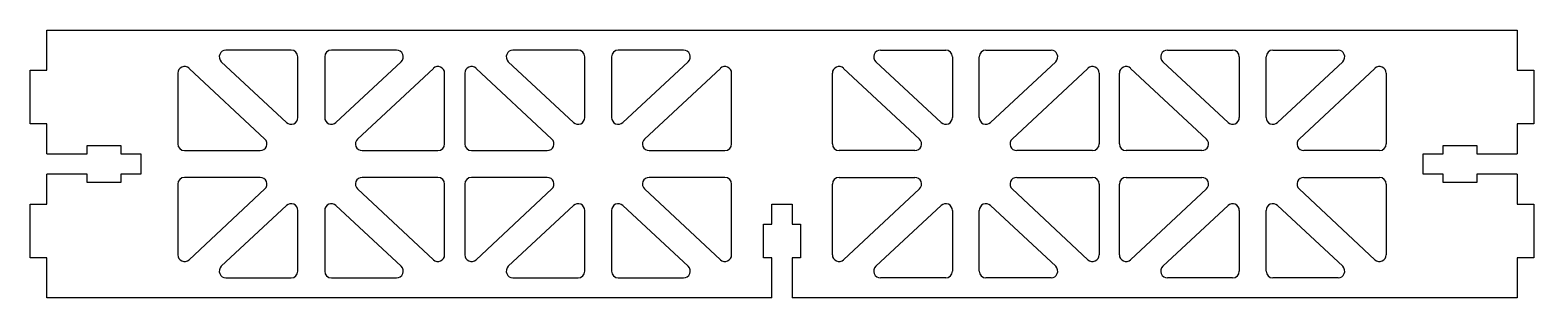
# Model space of a CAD drawing. Header units: millimetres. Extents: x -112 to 112, y -20 to 20.
import ezdxf

# ---------------------------------------------------------------- set-up
doc = ezdxf.new("R2010")
doc.units = ezdxf.units.MM

msp = doc.modelspace()

# ---------------------------------------------------------------- linework, layer by layer
at = {"color": 7, "linetype": 'Continuous', "lineweight": 25}
for p, q in [((-109.5, 20), (109.5, 20)), ((-109.5, 14), (-109.5, 20)), ((109.5, 20), (109.5, 14)), ((-73.12, 17), (-82.83, 17)), ((-72.12, 6.92), (-72.12, 16)), ((-68.12, 16), (-68.12, 6.92)), ((-57.42, 17), (-67.12, 17)), ((-30.38, 17), (-40.08, 17)), ((-29.38, 6.92), (-29.38, 16)), ((-25.38, 16), (-25.38, 6.92)), ((-14.67, 17), (-24.38, 17)), ((14.67, 17), (24.38, 17)), ((25.38, 16), (25.38, 6.92)), ((29.38, 6.92), (29.38, 16)), ((30.38, 17), (40.08, 17)), ((57.42, 17), (67.12, 17)), ((68.12, 16), (68.12, 6.92)), ((72.12, 6.92), (72.12, 16)), ((73.12, 17), (82.83, 17)), ((-112, 14), (-109.5, 14)), ((-112, 6), (-112, 14)), ((-90, 13.55), (-90, 3)), ((-77.04, 3.73), (-88.32, 14.28)), ((-83.52, 15.27), (-73.81, 6.19)), ((-66.44, 6.19), (-56.73, 15.27)), ((-51.93, 14.28), (-63.21, 3.73)), ((-50.25, 3), (-50.25, 13.55)), ((-47.25, 13.55), (-47.25, 3)), ((-34.29, 3.73), (-45.57, 14.28)), ((-40.77, 15.27), (-31.06, 6.19)), ((-23.69, 6.19), (-13.98, 15.27)), ((-9.18, 14.28), (-20.46, 3.73)), ((-7.5, 3), (-7.5, 13.55)), ((7.5, 3), (7.5, 13.55)), ((9.18, 14.28), (20.46, 3.73)), ((23.69, 6.19), (13.98, 15.27)), ((40.77, 15.27), (31.06, 6.19)), ((34.29, 3.73), (45.57, 14.28)), ((47.25, 13.55), (47.25, 3)), ((50.25, 3), (50.25, 13.55)), ((51.93, 14.28), (63.21, 3.73)), ((66.44, 6.19), (56.73, 15.27)), ((83.52, 15.27), (73.81, 6.19)), ((77.04, 3.73), (88.32, 14.28)), ((90, 13.55), (90, 3)), ((109.5, 14), (112, 14)), ((112, 14), (112, 6)), ((-109.5, 6), (-112, 6)), ((-109.5, 1.5), (-109.5, 6)), ((109.5, 6), (109.5, 1.5)), ((112, 6), (109.5, 6)), ((-103.5, 1.5), (-103.5, 2.75)), ((-103.5, 2.75), (-98.5, 2.75)), ((-98.5, 2.75), (-98.5, 1.5)), ((98.5, 1.5), (98.5, 2.75)), ((98.5, 2.75), (103.5, 2.75)), ((103.5, 2.75), (103.5, 1.5)), ((-109.5, 1.5), (-103.5, 1.5)), ((-98.5, 1.5), (-95.5, 1.5)), ((-95.5, 1.5), (-95.5, -1.5)), ((-89, 2), (-77.72, 2)), ((-62.53, 2), (-51.25, 2)), ((-46.25, 2), (-34.97, 2)), ((-19.78, 2), (-8.5, 2)), ((19.78, 2), (8.5, 2)), ((46.25, 2), (34.97, 2)), ((62.53, 2), (51.25, 2)), ((89, 2), (77.72, 2)), ((95.5, -1.5), (95.5, 1.5)), ((95.5, 1.5), (98.5, 1.5)), ((103.5, 1.5), (109.5, 1.5)), ((-103.5, -1.5), (-109.5, -1.5)), ((-109.5, -6), (-109.5, -1.5)), ((-103.5, -2.75), (-103.5, -1.5)), ((-95.5, -1.5), (-98.5, -1.5)), ((-98.5, -1.5), (-98.5, -2.75)), ((-77.72, -2), (-89, -2)), ((-51.25, -2), (-62.53, -2)), ((-34.97, -2), (-46.25, -2)), ((-8.5, -2), (-19.78, -2)), ((8.5, -2), (19.78, -2)), ((34.97, -2), (46.25, -2)), ((51.25, -2), (62.53, -2)), ((77.72, -2), (89, -2)), ((98.5, -1.5), (95.5, -1.5)), ((98.5, -2.75), (98.5, -1.5)), ((109.5, -1.5), (103.5, -1.5)), ((103.5, -1.5), (103.5, -2.75)), ((109.5, -1.5), (109.5, -6)), ((-98.5, -2.75), (-103.5, -2.75)), ((-90, -3), (-90, -13.55)), ((-88.32, -14.28), (-77.04, -3.73)), ((-63.21, -3.73), (-51.93, -14.28)), ((-50.25, -13.55), (-50.25, -3)), ((-47.25, -3), (-47.25, -13.55)), ((-45.57, -14.28), (-34.29, -3.73)), ((-20.46, -3.73), (-9.18, -14.28)), ((-7.5, -13.55), (-7.5, -3)), ((7.5, -13.55), (7.5, -3)), ((20.46, -3.73), (9.18, -14.28)), ((45.57, -14.28), (34.29, -3.73)), ((47.25, -3), (47.25, -13.55)), ((50.25, -13.55), (50.25, -3)), ((63.21, -3.73), (51.93, -14.28)), ((88.32, -14.28), (77.04, -3.73)), ((90, -3), (90, -13.55)), ((103.5, -2.75), (98.5, -2.75)), ((-112, -6), (-109.5, -6)), ((-112, -14), (-112, -6)), ((-73.81, -6.19), (-83.52, -15.27)), ((-56.73, -15.27), (-66.44, -6.19)), ((-31.06, -6.19), (-40.77, -15.27)), ((-13.98, -15.27), (-23.69, -6.19)), ((-1.5, -9), (-1.5, -6)), ((-1.5, -6), (1.5, -6)), ((1.5, -6), (1.5, -9)), ((13.98, -15.27), (23.69, -6.19)), ((31.06, -6.19), (40.77, -15.27)), ((56.73, -15.27), (66.44, -6.19)), ((73.81, -6.19), (83.52, -15.27)), ((109.5, -6), (112, -6)), ((112, -6), (112, -14)), ((-72.12, -16), (-72.12, -6.92)), ((-68.12, -6.92), (-68.12, -16)), ((-29.38, -16), (-29.38, -6.92)), ((-25.38, -6.92), (-25.38, -16)), ((25.38, -6.92), (25.38, -16)), ((29.38, -16), (29.38, -6.92)), ((68.12, -6.92), (68.12, -16)), ((72.12, -16), (72.12, -6.92)), ((-2.75, -14), (-2.75, -9)), ((-2.75, -9), (-1.5, -9)), ((1.5, -9), (2.75, -9)), ((2.75, -9), (2.75, -14)), ((-109.5, -14), (-112, -14)), ((-109.5, -20), (-109.5, -14)), ((-1.5, -14), (-2.75, -14)), ((-1.5, -20), (-1.5, -14)), ((2.75, -14), (1.5, -14)), ((1.5, -14), (1.5, -20)), ((109.5, -14), (109.5, -20)), ((112, -14), (109.5, -14)), ((-82.83, -17), (-73.12, -17)), ((-67.12, -17), (-57.42, -17)), ((-40.08, -17), (-30.38, -17)), ((-24.38, -17), (-14.67, -17)), ((24.38, -17), (14.67, -17)), ((40.08, -17), (30.38, -17)), ((67.12, -17), (57.42, -17)), ((82.83, -17), (73.12, -17)), ((-1.5, -20), (-109.5, -20)), ((109.5, -20), (1.5, -20))]:
    msp.add_line(p, q, dxfattribs=at)
for centre, start, end in [((-82.83, 16), 90, 226.9034), ((-73.12, 16), 0, 90), ((-67.12, 16), 90, 180), ((-57.42, 16), 313.0966, 90), ((-40.08, 16), 90, 226.9034), ((-30.38, 16), 0, 90), ((-24.38, 16), 90, 180), ((-14.67, 16), 313.0966, 90), ((14.67, 16), 90, 226.9034), ((24.38, 16), 0, 90), ((30.38, 16), 90, 180), ((40.08, 16), 313.0966, 90), ((57.42, 16), 90, 226.9034), ((67.12, 16), 0, 90), ((73.12, 16), 90, 180), ((82.83, 16), 313.0966, 90), ((-89, 13.55), 46.9034, 180), ((-51.25, 13.55), 0, 133.0966), ((-46.25, 13.55), 46.9034, 180), ((-8.5, 13.55), 0, 133.0966), ((8.5, 13.55), 46.9034, 180), ((46.25, 13.55), 0, 133.0966), ((51.25, 13.55), 46.9034, 180), ((89, 13.55), 0, 133.0966), ((-73.12, 6.92), 226.9034, 0), ((-67.12, 6.92), 180, 313.0966), ((-30.38, 6.92), 226.9034, 0), ((-24.38, 6.92), 180, 313.0966), ((24.38, 6.92), 226.9034, 0), ((30.38, 6.92), 180, 313.0966), ((67.12, 6.92), 226.9034, 0), ((73.12, 6.92), 180, 313.0966), ((-89, 3), 180, 270), ((-77.72, 3), 270, 46.9034), ((-62.53, 3), 133.0966, 270), ((-51.25, 3), 270, 0), ((-46.25, 3), 180, 270), ((-34.97, 3), 270, 46.9034), ((-19.78, 3), 133.0966, 270), ((-8.5, 3), 270, 0), ((8.5, 3), 180, 270), ((19.78, 3), 270, 46.9034), ((34.97, 3), 133.0966, 270), ((46.25, 3), 270, 0), ((51.25, 3), 180, 270), ((62.53, 3), 270, 46.9034), ((77.72, 3), 133.0966, 270), ((89, 3), 270, 0), ((-89, -3), 90, 180), ((-77.72, -3), 313.0966, 90), ((-62.53, -3), 90, 226.9034), ((-51.25, -3), 0, 90), ((-46.25, -3), 90, 180), ((-34.97, -3), 313.0966, 90), ((-19.78, -3), 90, 226.9034), ((-8.5, -3), 0, 90), ((8.5, -3), 90, 180), ((19.78, -3), 313.0966, 90), ((34.97, -3), 90, 226.9034), ((46.25, -3), 0, 90), ((51.25, -3), 90, 180), ((62.53, -3), 313.0966, 90), ((77.72, -3), 90, 226.9034), ((89, -3), 0, 90), ((-73.12, -6.92), 0, 133.0966), ((-67.12, -6.92), 46.9034, 180), ((-30.38, -6.92), 0, 133.0966), ((-24.38, -6.92), 46.9034, 180), ((24.38, -6.92), 0, 133.0966), ((30.38, -6.92), 46.9034, 180), ((67.12, -6.92), 0, 133.0966), ((73.12, -6.92), 46.9034, 180), ((-89, -13.55), 180, 313.0966), ((-82.83, -16), 133.0966, 270), ((-57.42, -16), 270, 46.9034), ((-51.25, -13.55), 226.9034, 0), ((-46.25, -13.55), 180, 313.0966), ((-40.08, -16), 133.0966, 270), ((-14.67, -16), 270, 46.9034), ((-8.5, -13.55), 226.9034, 0), ((8.5, -13.55), 180, 313.0966), ((14.67, -16), 133.0966, 270), ((40.08, -16), 270, 46.9034), ((46.25, -13.55), 226.9034, 0), ((51.25, -13.55), 180, 313.0966), ((57.42, -16), 133.0966, 270), ((82.83, -16), 270, 46.9034), ((89, -13.55), 226.9034, 0), ((-73.12, -16), 270, 0), ((-67.12, -16), 180, 270), ((-30.38, -16), 270, 0), ((-24.38, -16), 180, 270), ((24.38, -16), 270, 0), ((30.38, -16), 180, 270), ((67.12, -16), 270, 0), ((73.12, -16), 180, 270)]:
    msp.add_arc(centre, 1, start, end, dxfattribs=at)

doc.saveas('drawing.dxf')
